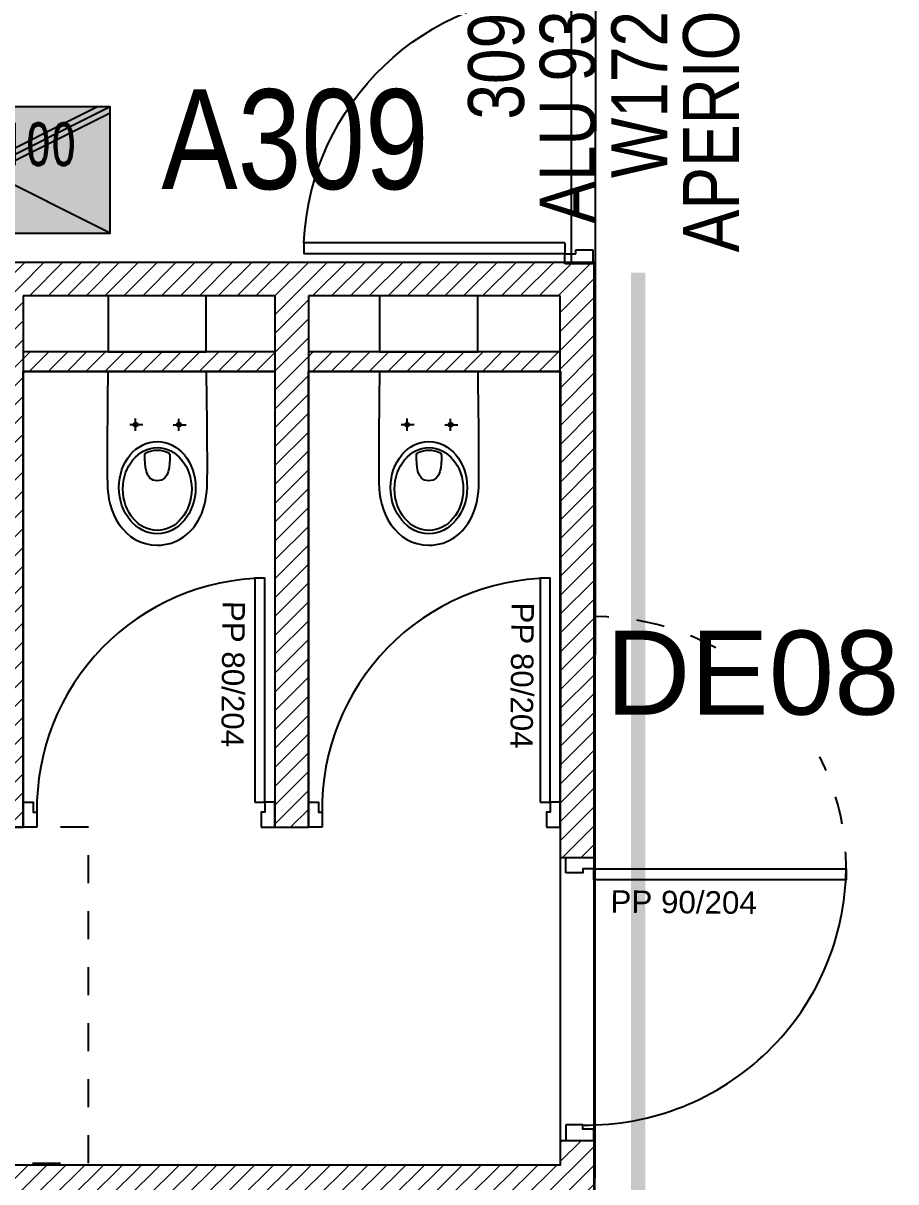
# Model space of a CAD drawing. Extents: x -27.9 to 24.1, y -8.6 to 57.6.
# Drawn here: x -13.189 to -10.075, y 3.809 to 7.945 of the extents above; entities that cross this region are included whole.
import ezdxf
from ezdxf import colors
from ezdxf.entities.mleader import LeaderData, LeaderLine
from ezdxf.math import Vec2, Vec3

# ---------------------------------------------------------------- set-up
doc = ezdxf.new("R2010")
doc.units = 0
doc.header["$LTSCALE"] = 0.002
for name, pattern in [('CACHE', [0.375, 0.25, -0.125]), ('CONTINU', [0]), ('DASHED', [0.75, 0.5, -0.25]), ('HIDDEN2', [0.1875, 0.125, -0.0625])]:
    doc.linetypes.add(name, pattern=pattern)
for name, color, linetype in [('02-CL HACH PLATRE', 6, 'Continuous'), ('A-Etiq_Mob', 7, 'Continuous'), ('A-Etiquettes', 7, 'Continuous'), ('A-legende', 7, 'Continuous'), ('A-MobilierAQ', 7, 'Continuous'), ('A-num pièce', 1, 'Continuous')]:
    doc.layers.add(name, color=color, linetype=linetype)
doc.layers.add('A-Détails', color=7, linetype='Continuous', true_color=0x00a500)
doc.layers.add('A-MOQUETTE', color=7, linetype='Continuous', true_color=0xe0e9ff)
doc.layers.add('A-portes', color=7, linetype='Continuous', lineweight=25)
doc.styles.add('ROMAND', font='romand__.ttf', dxfattribs={"width": 0.7})
doc.styles.get("Standard").update_dxf_attribs({"font": 'ARIALN.TTF'})
doc.styles.add('Y_TXT_COT', font='arial.ttf', dxfattribs={"height": 0.2})

# ---------------------------------------------------------------- blocks, each defined once
blk = doc.blocks.new('WC hand 2')
at = {"linetype": 'Continuous'}
for points in [[(-101.846, 114.7909), (-101.8151, 114.8335), (-101.7716, 114.8642), (-101.7105, 114.8642)], [(-101.8887, 114.6432), (-101.8884, 114.6909), (-101.8771, 114.7482), (-101.846, 114.7909)], [(-101.5352, 114.2442), (-101.5352, 114.2442), (-101.8869, 114.2442), (-101.8869, 114.2442)]]:
    blk.add_open_spline(points, degree=3, dxfattribs=at)
for points, knots in [([(-101.7105, 114.8642), (-101.7105, 114.8642), (-101.638, 114.8642), (-101.587, 114.8211), (-101.5589, 114.7658)], [0.5714286, 0.5714286, 0.5714286, 0.5714286, 0.5714286, 0.7142857, 0.7142857, 0.7142857, 0.7142857]), ([(-101.7106, 114.8236), (-101.6352, 114.8236), (-101.574, 114.7498), (-101.574, 114.6588), (-101.574, 114.6588), (-101.574, 114.5678), (-101.6352, 114.494), (-101.7106, 114.494), (-101.7106, 114.494), (-101.7861, 114.494), (-101.8472, 114.5678), (-101.8472, 114.6588), (-101.8472, 114.6588), (-101.8472, 114.7498), (-101.7861, 114.8236), (-101.7106, 114.8236)], [0, 0, 0, 0, 0.25, 0.25, 0.25, 0.25, 0.5, 0.5, 0.5, 0.5, 0.75, 0.75, 0.75, 0.75, 1, 1, 1, 1]), ([(-101.7106, 114.8116), (-101.6428, 114.8116), (-101.5879, 114.7454), (-101.5879, 114.6638), (-101.5879, 114.6638), (-101.5879, 114.5822), (-101.6428, 114.516), (-101.7106, 114.516), (-101.7106, 114.516), (-101.7783, 114.516), (-101.8332, 114.5822), (-101.8332, 114.6638), (-101.8332, 114.6638), (-101.8332, 114.7454), (-101.7783, 114.8116), (-101.7106, 114.8116)], [0, 0, 0, 0, 0.25, 0.25, 0.25, 0.25, 0.5, 0.5, 0.5, 0.5, 0.75, 0.75, 0.75, 0.75, 1, 1, 1, 1]), ([(-101.5589, 114.7658), (-101.5589, 114.7658), (-101.5393, 114.727), (-101.5325, 114.6818), (-101.5322, 114.6428)], [0.7142857, 0.7142857, 0.7142857, 0.7142857, 0.7142857, 0.8571429, 0.8571429, 0.8571429, 0.8571429]), ([(-101.8869, 114.2442), (-101.8869, 114.2442), (-101.8892, 114.4305), (-101.8895, 114.5368), (-101.8887, 114.6432)], [0.1428571, 0.1428571, 0.1428571, 0.1428571, 0.1428572, 0.2857143, 0.2857143, 0.2857143, 0.2857143]), ([(-101.6659, 114.5436), (-101.6658, 114.5395), (-101.6685, 114.5347), (-101.6723, 114.5331), (-101.6723, 114.5331), (-101.6843, 114.5281), (-101.6974, 114.525), (-101.7105, 114.525), (-101.7105, 114.525), (-101.7236, 114.525), (-101.7368, 114.528), (-101.7489, 114.5331), (-101.7489, 114.5331), (-101.7527, 114.5347), (-101.7554, 114.5396), (-101.7552, 114.5437), (-101.7552, 114.5437), (-101.7536, 114.5759), (-101.7566, 114.6346), (-101.7106, 114.6345), (-101.7106, 114.6345), (-101.6645, 114.6345), (-101.6665, 114.5782), (-101.6659, 114.5436)], [0, 0, 0, 0, 0.166667, 0.166667, 0.166667, 0.166667, 0.333333, 0.333333, 0.333333, 0.333333, 0.5, 0.5, 0.5, 0.5, 0.666667, 0.666667, 0.666667, 0.666667, 0.833333, 0.833333, 0.833333, 0.833333, 1, 1, 1, 1]), ([(-101.5322, 114.6428), (-101.5322, 114.6428), (-101.5314, 114.5366), (-101.5326, 114.4304), (-101.5352, 114.2442)], [0.8571429, 0.8571429, 0.8571429, 0.8571429, 0.8571429, 1, 1, 1, 1]), ([(-101.7881, 114.4416), (-101.784, 114.4416), (-101.7806, 114.4382), (-101.7806, 114.4341), (-101.7806, 114.4341), (-101.7806, 114.43), (-101.784, 114.4267), (-101.7881, 114.4267), (-101.7881, 114.4267), (-101.7922, 114.4267), (-101.7955, 114.43), (-101.7955, 114.4341), (-101.7955, 114.4341), (-101.7955, 114.4382), (-101.7922, 114.4416), (-101.7881, 114.4416)], [0, 0, 0, 0, 0.25, 0.25, 0.25, 0.25, 0.5, 0.5, 0.5, 0.5, 0.75, 0.75, 0.75, 0.75, 1, 1, 1, 1]), ([(-101.633, 114.4416), (-101.6289, 114.4416), (-101.6256, 114.4382), (-101.6256, 114.4341), (-101.6256, 114.4341), (-101.6256, 114.43), (-101.6289, 114.4267), (-101.633, 114.4267), (-101.633, 114.4267), (-101.6371, 114.4267), (-101.6405, 114.43), (-101.6405, 114.4341), (-101.6405, 114.4341), (-101.6405, 114.4382), (-101.6371, 114.4416), (-101.633, 114.4416)], [0, 0, 0, 0, 0.25, 0.25, 0.25, 0.25, 0.5, 0.5, 0.5, 0.5, 0.75, 0.75, 0.75, 0.75, 1, 1, 1, 1])]:
    blk.add_open_spline(points, degree=3, knots=knots, dxfattribs=at)
at = {"linetype": 'DASHED'}
for points in [[(-101.7884, 114.4557), (-101.7884, 114.4557), (-101.7884, 114.4125), (-101.7884, 114.4125)], [(-101.6332, 114.4561), (-101.6332, 114.4561), (-101.6332, 114.4128), (-101.6332, 114.4128)], [(-101.809, 114.4339), (-101.809, 114.4339), (-101.7627, 114.4339), (-101.7627, 114.4339)], [(-101.6537, 114.4343), (-101.6537, 114.4343), (-101.6074, 114.4343), (-101.6074, 114.4343)]]:
    blk.add_open_spline(points, degree=3, dxfattribs=at)
blk = doc.blocks.new('WC HF')
blk.add_lwpolyline([(-0.1752, 0.035), (-0.1752, 0.235), (0.1752, 0.235), (0.1752, 0.035), (-0.1752, 0.035)])
at = {"rotation": 180.0036056120651}
blk.add_blockref('WC hand 2', (-101.7183, 114.2028), dxfattribs=at)
blk = doc.blocks.new('Xref-R3-2018-11')
at = {"layer": '02-CL HACH PLATRE', "lineweight": 13, "transparency": 33554687}
h = blk.add_hatch(dxfattribs=at)
h.set_pattern_fill('ANSI31', color=256, scale=0.015)
h.paths.add_polyline_path([(-8.4281, 0.2228), (-8.547, 0.2228), (-8.547, 0.2212), (-9.447, 0.2212), (-10.347, 0.2213), (-10.347, 0.2213), (-11.2257, 0.2213), (-11.2272, 0.1028), (-10.5842, 0.1028), (-10.5842, -1.794), (-10.4642, -1.794), (-10.4642, -1.7051), (-10.4642, -0.1672), (-10.4642, 0.1028), (-9.5664, 0.1028), (-9.5664, -1.794), (-9.4464, -1.794), (-9.4464, -0.1672), (-9.4464, 0.1028), (-8.5486, 0.1028), (-8.5486, -0.1672), (-8.5477, -0.1672), (-8.5482, -1.9021), (-8.4281, -1.9021), (-8.4281, -1.794)])
h.paths.add_polyline_path([(-11.2257, 0.2213), (-11.247, 0.2213), (-12.147, 0.2214), (-12.8939, 0.2228), (-12.8961, 0.1028), (-11.2272, 0.1028)])
h = blk.add_hatch(dxfattribs=at)
h.set_pattern_fill('ANSI31', color=256, scale=0.015)
h.paths.add_polyline_path([(-10.5842, -0.0972), (-11.2297, -0.0972), (-11.2306, -0.1672), (-10.5842, -0.1672)])
h.paths.add_polyline_path([(-9.5664, -0.0972), (-10.4642, -0.0972), (-10.4642, -0.1672), (-9.5664, -0.1672)])
h.paths.add_polyline_path([(-8.5486, -0.0972), (-9.4464, -0.0972), (-9.4464, -0.1672), (-8.5486, -0.1672)])
h.paths.add_polyline_path([(-12.6511, -0.0972), (-12.6511, -0.1672), (-11.2306, -0.1672), (-11.2297, -0.0972)])
h = blk.add_hatch(dxfattribs=at)
h.set_pattern_fill('ANSI31', color=256, scale=0.015)
h.paths.add_polyline_path([(-11.2668, -3.0001), (-12.4315, -3.0001), (-12.954, -3.0001), (-12.9563, -3.1201), (-12.4563, -3.1201), (-11.2683, -3.1201)])
h.paths.add_polyline_path([(-8.4282, -2.9121), (-8.5484, -2.9121), (-8.5484, -3.0001), (-11.2668, -3.0001), (-11.2683, -3.1201), (-8.5484, -3.1201), (-8.5484, -3.1214), (-8.5484, -3.2472), (-8.4282, -3.2472)])
at = {"linetype": 'Continuous'}
for p, q in [((-12.8939, 0.2228), (-8.4281, 0.2228)), ((-8.5486, 0.2228), (-8.4286, 0.2228)), ((-8.5082, 0.2228), (-8.4281, 0.2228)), ((-8.4281, 0.2228), (-8.4281, -1.794)), ((-8.4281, 0.2228), (-8.4281, -1.1359)), ((-8.4281, 0.2228), (-8.4281, 0.1028)), ((-9.5664, 0.1028), (-10.4642, 0.1028)), ((-8.5486, 0.1028), (-9.4464, 0.1028)), ((-8.5484, -1.794), (-8.5486, 0.1028)), ((-9.5664, -0.0972), (-10.4642, -0.0972)), ((-8.5486, -0.0972), (-9.4464, -0.0972)), ((-9.5664, -0.1672), (-10.4642, -0.1672)), ((-8.5477, -0.1672), (-9.4464, -0.1672))]:
    blk.add_line(p, q, dxfattribs=at)
for points in [[(-10.4642, 0.1028), (-10.4642, -1.794)], [(-9.5664, 0.1028), (-9.5664, -1.794)], [(-9.4464, 0.1028), (-9.4464, -1.794)], [(-9.5664, -1.794), (-9.4464, -1.794)], [(-8.5484, -1.794), (-8.5484, -1.9021)], [(-8.4281, -1.794), (-8.4281, -1.9021)], [(-8.5484, -1.9021), (-8.4281, -1.9021)], [(-8.5484, -2.9121), (-8.5484, -3.0001)], [(-8.5484, -2.9121), (-8.4281, -2.9121)], [(-8.4282, -2.9121), (-8.4282, -3.2472)], [(-8.5484, -3.0001), (-12.954, -3.0001)]]:
    blk.add_lwpolyline(points, dxfattribs=at)
at = {"linetype": 'CONTINU'}
blk.add_lwpolyline([(-12.6511, -0.1672), (-10.5842, -0.1672), (-10.5842, -1.794), (-10.4642, -1.794), (-10.4642, -0.1672), (-9.5664, -0.1672), (-9.5664, -1.794), (-9.4464, -1.794), (-9.4464, -0.1672), (-8.5477, -0.1672), (-8.5484, -3.0001), (-12.4315, -3.0001), (-12.4315, -1.794), (-11.5942, -1.794), (-11.5942, -1.674), (-12.9293, -1.674), (-12.9011, -0.1672)], dxfattribs=at)
for points in [[(-9.6375, -1.7051), (-9.602, -1.7051), (-9.602, -0.9051), (-9.6375, -0.9051)], [(-8.6198, -1.7051), (-8.5842, -1.7051), (-8.5842, -0.9051), (-8.6198, -0.9051)], [(-10.4153, -1.794), (-10.4642, -1.794), (-10.4642, -1.7051), (-10.4286, -1.7051), (-10.4286, -1.7407), (-10.4153, -1.7407), (-10.4153, -1.794)], [(-9.6153, -1.794), (-9.5664, -1.794), (-9.5664, -1.7051), (-9.602, -1.7051), (-9.602, -1.7407), (-9.6153, -1.7407), (-9.6153, -1.794)], [(-9.3975, -1.794), (-9.4464, -1.794), (-9.4464, -1.7051), (-9.4109, -1.7051), (-9.4109, -1.7407), (-9.3975, -1.7407), (-9.3975, -1.794)], [(-8.5975, -1.794), (-8.5486, -1.794), (-8.5486, -1.7051), (-8.5842, -1.7051), (-8.5842, -1.7407), (-8.5975, -1.7407), (-8.5975, -1.794)], [(-8.5281, -1.9571), (-8.5281, -1.9021), (-8.4281, -1.9021), (-8.4281, -1.9421), (-8.4681, -1.9421), (-8.4681, -1.9571), (-8.5281, -1.9571)], [(-8.4281, -1.9821), (-8.4281, -1.9421), (-7.5281, -1.9421), (-7.5281, -1.9821)], [(-8.5281, -2.8571), (-8.5281, -2.9121), (-8.4281, -2.9121), (-8.4281, -2.8721), (-8.4681, -2.8721), (-8.4681, -2.8571), (-8.5281, -2.8571)]]:
    blk.add_lwpolyline(points, close=True, dxfattribs=at)
at = {"color": 6, "linetype": 'HIDDEN2'}
blk.add_lwpolyline([(-12.4315, -2.994), (-10.2315, -2.994), (-10.2315, -1.794), (-12.4315, -1.794), (-12.4315, -2.994)], dxfattribs=at)
at = {"linetype": 'CONTINU'}
for centre, radius, start, end in [((-9.5924, -1.728), 0.823, 90.6649, 180.8794), ((-8.5746, -1.728), 0.823, 90.6649, 180.8794), ((-8.4539, -1.9314), 0.9259, 269.1206, 359.3351)]:
    blk.add_arc(centre, radius, start, end, dxfattribs=at)
at = {"linetype": 'HIDDEN2', "ltscale": 1.2}
blk.add_arc((-8.4281, -1.9421), 0.9, 357.4527, 90, dxfattribs=at)
at = {"lineweight": 18, "xscale": -1, "rotation": 3.044963481357854e-07}
for p in [(-9.9863, -0.1322), (-9.0173, -0.1322)]:
    blk.add_blockref('WC HF', p, dxfattribs=at)
at = {"char_height": 0.08, "width": 1.472401, "attachment_point": 1}
for s, insert, rotation in [('{\\fArial|b0|i0|c0|p34;PP 80/204}', (-9.6729, -0.9867), 269.5012), ('{\\fArial|b0|i0|c0|p34;PP 80/204}', (-8.6419, -0.9921), 269.5012), ('{\\fArial|b0|i0|c0|p34;PP 90/204}', (-8.3684, -2.0192), 359.5012)]:
    blk.add_mtext(s, dxfattribs=dict(at, insert=insert, rotation=rotation))
blk = doc.blocks.new('armoire90Réhausse')
at = {"true_color": 0xfdedc9}
h = blk.add_hatch(color=254, dxfattribs=at)
h.dxf.hatch_style = 1
h.paths.add_polyline_path([(0, 0.45), (0, 0), (0.9, 0), (0.9, 0.45)])
blk.add_lwpolyline([(0, 0.45), (0, 0), (0.9, 0), (0.9, 0.45)], close=True)
for points in [[(0.9, 0), (0, 0.45)], [(0.9, 0.45), (0, 0)], [(0.8553, 0.45), (0, 0.0224)], [(0.9, 0.4276), (0.0447, 0)]]:
    blk.add_lwpolyline(points)
at = {"layer": 'A-Etiq_Mob', "style": 'ROMAND', "width": 0.7}
for tag, p in [('DIMENSION', (0.0684, 0.2418)), ('FINITION', (0.0684, 0.0013)), ('PORTES', (0.0684, -0.2391))]:
    blk.add_attdef(tag, p, '', height=0.15, dxfattribs=at)
blk = doc.blocks.new('P_93100')
for p, q in [((0.425, 0.93), (0.465, 0.93)), ((0.425, 0), (0.425, 0.93)), ((0.465, 0), (0.465, 0.93)), ((-0.5, -0.1), (-0.5, 0)), ((-0.5, 0), (-0.465, 0)), ((-0.465, 0), (-0.465, -0.04)), ((0.425, 0), (0.465, 0)), ((0.465, 0), (0.465, -0.04)), ((0.5, 0), (0.465, 0)), ((0.5, -0.1), (0.5, 0)), ((-0.465, -0.04), (-0.45, -0.04)), ((-0.45, -0.04), (-0.45, -0.1)), ((0.465, -0.04), (0.45, -0.04)), ((0.45, -0.04), (0.45, -0.1)), ((-0.45, -0.1), (-0.5, -0.1)), ((0.45, -0.1), (0.5, -0.1))]:
    blk.add_line(p, q)
blk.add_arc((0.465, 0), 0.9309, 92.4628, 180)

msp = doc.modelspace()

# ---------------------------------------------------------------- linework, layer by layer
at = {"ltscale": 0.01}
msp.add_lwpolyline([(-15.5045, 13.1861), (-15.6188, 7.0919), (-11.1525, 7.0919), (-11.1525, 0.5178), (-15.7387, 0.5178), (-15.8576, -5.8459), (-15.2918, -5.8564), (-15.2731, -6.0319), (-13.9985, -6.0482), (-13.9752, -5.8728), (-12.9873, -5.8854), (-12.9685, -6.0614), (-11.6939, -6.0776), (-11.6707, -5.9022), (-10.0296, -5.9232)], dxfattribs=at)
at = {"layer": 'A-legende', "linetype": 'CACHE', "ltscale": 5, "const_width": 0.05}
msp.add_lwpolyline([(-10.9946, 0.6374), (-10.9946, 7.0547)], dxfattribs=at)
at = {"layer": 'A-MOQUETTE'}
msp.add_lwpolyline([(-15.5035, 13.1861), (-15.6182, 7.0919), (-11.2326, 7.0919), (-11.2326, 8.5862)], dxfattribs=at)
at = {"layer": 'Defpoints', "color": 63, "true_color": 0xa6c487}
msp.add_lwpolyline([(0.6951, 11.3103), (-0.5703, 13.0983), (-1.5858, 13.0738), (-1.5858, 8.4771), (-11.1473, 8.4938), (-11.1528, -0.8475), (3.0864, -0.8681), (7.1111, 2.1571), (2.398, 8.488), (2.3718, 10.4989), (1.0419, 10.8319)], close=True, dxfattribs=at)

# ---------------------------------------------------------------- block references
at = {"ltscale": 0.01}
msp.add_blockref('Xref-R3-2018-11', (-2.7244, 6.8691), dxfattribs=at)
at = {"layer": 'A-MobilierAQ', "ltscale": 0.1}
msp.add_blockref('armoire90Réhausse', (-13.7788, 7.1962), dxfattribs=at).add_auto_attribs({'DIMENSION': '900x1100'})
at = {"layer": 'A-portes', "ltscale": 0.01}
ref = msp.add_blockref('P_93100', (-11.2568, 7.5863), dxfattribs=dict(at, xscale=-1, rotation=90))
ref.add_attrib('N°', '309', (-11.4021, 7.6011), dxfattribs={"layer": '0', "ltscale": 6, "height": 0.19924, "rotation": 90})
ref.add_attrib('NATURE/DIM', 'ALU 93', (-11.1464, 7.2297), dxfattribs={"layer": 'A-Etiquettes', "ltscale": 6, "height": 0.19924, "rotation": 90})
ref.add_attrib('FINITION', 'W172', (-10.8908, 7.3925), dxfattribs={"layer": 'A-Etiquettes', "ltscale": 6, "height": 0.19924, "rotation": 90})
ref.add_attrib('FERMETURE', 'APERIO', (-10.6352, 7.1274), dxfattribs={"layer": 'A-Etiquettes', "ltscale": 6, "height": 0.19924, "rotation": 90})

# ---------------------------------------------------------------- texts
at = {"layer": 'A-num pièce', "ltscale": 0.1, "insert": (-12.6957, 7.7094), "char_height": 0.3565, "attachment_point": 1}
msp.add_mtext_dynamic_manual_height_columns('A309', width=1.298453, gutter_width=12.5, heights=[0], dxfattribs=at)

# ---------------------------------------------------------------- next in the draw order: leaders
at = {"layer": 'A-Détails'}
ml = msp.add_multileader_mtext('Standard', dxfattribs=at)
ml.set_content('DE08', color=256, style='Y_TXT_COT')
ml.set_leader_properties()
ml.build(insert=Vec2(0, 0))
ml.multileader.update_dxf_attribs({"has_text_frame": 1, "text_left_attachment_type": 2, "text_right_attachment_type": 2, "dogleg_length": 1, "arrow_head_size": 0.25})
ctx = ml.context
ctx.base_point, ctx.char_height, ctx.arrow_head_size, ctx.landing_gap_size, ctx.plane_origin = Vec3(-11.16, 5.6236), 0.3, 0.25, 0.1, Vec3(-14.6044, 8.4911)
ctx.left_attachment, ctx.right_attachment, ctx.text_align_type = 2, 2, 2
notes = []
notes.append((ctx, [(1, (1, 1, 0), (-9.7551, 5.6236), (-1, 0), 0.2072, [(0, [(-9.4043, 5.2591)], 0, [])])]))
ctx.mtext.insert, ctx.mtext.rotation, ctx.mtext.width, ctx.mtext.defined_height, ctx.mtext.alignment, ctx.mtext.flow_direction = Vec3(-10.0624, 5.7768), 6.283185, 0.436539, 0.1999, 3, 5
ctx.mtext.has_bg_fill, ctx.mtext.bg_color, ctx.mtext.bg_scale_factor, ctx.mtext.bg_transparency, ctx.mtext.use_window_bg_color = 1, -1027028792, 1.5, 0, 1
for ctx, leaders in notes:
    for number, flags, end, landing, length, lines in leaders:
        leader = LeaderData()
        leader.index, (leader.has_last_leader_line, leader.has_dogleg_vector, leader.attachment_direction) = number, flags
        leader.last_leader_point, leader.dogleg_vector, leader.dogleg_length = Vec3(end), Vec3(landing), length
        for number, points, colour, breaks in lines:
            line = LeaderLine()
            line.index, line.vertices, line.color, line.breaks = number, Vec3.list(points), colors.encode_raw_color(colour), breaks
            leader.lines.append(line)
        ctx.leaders.append(leader)

doc.saveas('drawing.dxf')
